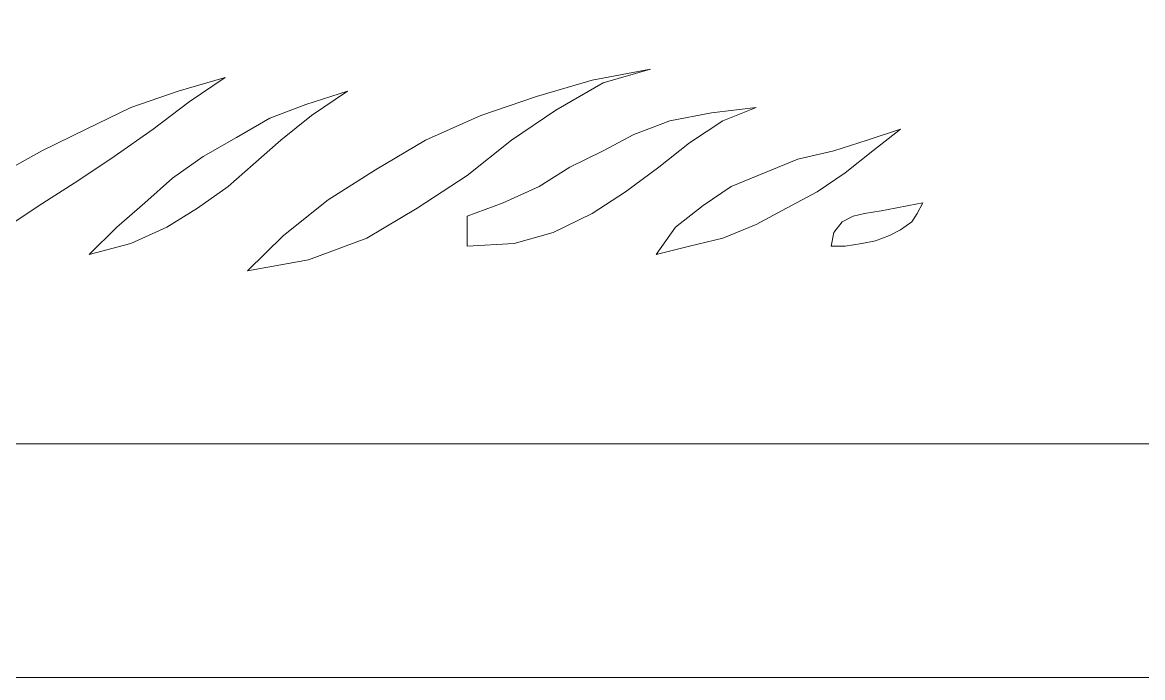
# Model space of a CAD drawing. Header units: millimetres. Extents: x -150 to 150, y -189 to 189.
# Drawn here: x 98.98 to 115.79, y -89.75 to -79.92 of the extents above; entities that cross this region are included whole.
import ezdxf

# ---------------------------------------------------------------- set-up
doc = ezdxf.new("R2010")
doc.units = ezdxf.units.MM
doc.header["$MEASUREMENT"] = 0
doc.layers.add('Camada 1', color=7, linetype='Continuous')

msp = doc.modelspace()

# ---------------------------------------------------------------- linework, layer by layer
at = {"layer": 'Camada 1', "color": 250, "lineweight": 9}
msp.add_lwpolyline([(57.2334, -86.2401), (140.2188, -86.2401), (140.2188, -3.2547), (57.2334, -3.2547), (57.2334, -86.2401)], close=True, dxfattribs=at)
for points, knots in [([(53.7261, 0.2526), (53.7261, 0.2526), (56.5261, 0.2526), (56.5261, 0.2526), (56.5261, 0.2526), (56.5261, 0.2526), (140.9261, 0.2526), (140.9261, 0.2526), (140.9261, 0.2526), (140.9261, 0.2526), (143.7261, 0.2526), (143.7261, 0.2526), (143.7261, 0.2526), (143.7261, 0.2526), (146.9261, 0.2526), (146.9261, 0.2526), (146.9261, 0.2526), (148.5829, 0.2526), (149.9261, -1.0906), (149.9261, -2.7474), (149.9261, -2.7474), (149.9261, -4.4042), (148.5829, -5.7474), (146.9261, -5.7474), (146.9261, -5.7474), (146.9261, -5.7474), (146.5261, -5.7474), (146.5261, -5.7474), (146.5261, -5.7474), (146.5261, -5.7474), (146.5261, -2.9474), (146.5261, -2.9474), (146.5261, -2.9474), (146.5261, -2.9474), (143.7261, -2.9474), (143.7261, -2.9474), (143.7261, -2.9474), (143.7261, -2.9474), (143.7261, -5.7474), (143.7261, -5.7474), (143.7261, -5.7474), (143.7261, -5.7474), (143.7261, -20.7474), (143.7261, -20.7474), (143.7261, -20.7474), (143.7261, -20.7474), (146.9261, -20.7474), (146.9261, -20.7474), (146.9261, -20.7474), (148.5829, -20.7474), (149.9261, -22.0906), (149.9261, -23.7474), (149.9261, -23.7474), (149.9261, -25.4042), (148.5829, -26.7474), (146.9261, -26.7474), (146.9261, -26.7474), (146.9261, -26.7474), (146.5261, -26.7474), (146.5261, -26.7474), (146.5261, -26.7474), (146.5261, -26.7474), (146.5261, -23.9474), (146.5261, -23.9474), (146.5261, -23.9474), (146.5261, -23.9474), (143.7261, -23.9474), (143.7261, -23.9474), (143.7261, -23.9474), (143.7261, -23.9474), (143.7261, -26.7474), (143.7261, -26.7474), (143.7261, -26.7474), (143.7261, -26.7474), (143.7261, -41.7474), (143.7261, -41.7474), (143.7261, -41.7474), (143.7261, -41.7474), (146.9261, -41.7474), (146.9261, -41.7474), (146.9261, -41.7474), (148.5829, -41.7474), (149.9261, -43.0906), (149.9261, -44.7474), (149.9261, -44.7474), (149.9261, -46.4042), (148.5829, -47.7474), (146.9261, -47.7474), (146.9261, -47.7474), (146.9261, -47.7474), (146.5261, -47.7474), (146.5261, -47.7474), (146.5261, -47.7474), (146.5261, -47.7474), (146.5261, -44.9474), (146.5261, -44.9474), (146.5261, -44.9474), (146.5261, -44.9474), (143.7261, -44.9474), (143.7261, -44.9474), (143.7261, -44.9474), (143.7261, -44.9474), (143.7261, -47.7474), (143.7261, -47.7474), (143.7261, -47.7474), (143.7261, -47.7474), (143.7261, -62.7474), (143.7261, -62.7474), (143.7261, -62.7474), (143.7261, -62.7474), (146.9261, -62.7474), (146.9261, -62.7474), (146.9261, -62.7474), (148.5829, -62.7474), (149.9261, -64.0906), (149.9261, -65.7474), (149.9261, -65.7474), (149.9261, -67.4042), (148.5829, -68.7474), (146.9261, -68.7474), (146.9261, -68.7474), (146.9261, -68.7474), (146.5261, -68.7474), (146.5261, -68.7474), (146.5261, -68.7474), (146.5261, -68.7474), (146.5261, -65.9474), (146.5261, -65.9474), (146.5261, -65.9474), (146.5261, -65.9474), (143.7261, -65.9474), (143.7261, -65.9474), (143.7261, -65.9474), (143.7261, -65.9474), (143.7261, -68.7474), (143.7261, -68.7474), (143.7261, -68.7474), (143.7261, -68.7474), (143.7261, -83.7474), (143.7261, -83.7474), (143.7261, -83.7474), (143.7261, -83.7474), (146.9261, -83.7474), (146.9261, -83.7474), (146.9261, -83.7474), (148.5829, -83.7474), (149.9261, -85.0906), (149.9261, -86.7474), (149.9261, -86.7474), (149.9261, -88.4042), (148.5829, -89.7474), (146.9261, -89.7474), (146.9261, -89.7474), (146.9261, -89.7474), (146.5261, -89.7474), (146.5261, -89.7474), (146.5261, -89.7474), (146.5261, -89.7474), (146.5261, -86.9474), (146.5261, -86.9474), (146.5261, -86.9474), (146.5261, -86.9474), (143.7261, -86.9474), (143.7261, -86.9474), (143.7261, -86.9474), (143.7261, -86.9474), (143.7261, -89.7474), (143.7261, -89.7474), (143.7261, -89.7474), (143.7261, -89.7474), (140.9261, -89.7474), (140.9261, -89.7474), (140.9261, -89.7474), (140.9261, -89.7474), (56.5261, -89.7474), (56.5261, -89.7474), (56.5261, -89.7474), (56.5261, -89.7474), (53.7261, -89.7474), (53.7261, -89.7474), (53.7261, -89.7474), (53.7261, -89.7474), (53.7261, -86.9474), (53.7261, -86.9474), (53.7261, -86.9474), (53.7261, -86.9474), (50.9261, -86.9474), (50.9261, -86.9474), (50.9261, -86.9474), (50.9261, -86.9474), (50.9261, -89.7474), (50.9261, -89.7474), (50.9261, -89.7474), (50.9261, -89.7474), (50.5261, -89.7474), (50.5261, -89.7474), (50.5261, -89.7474), (48.8693, -89.7474), (47.5261, -88.4042), (47.5261, -86.7474), (47.5261, -86.7474), (47.5261, -85.0906), (48.8693, -83.7474), (50.5261, -83.7474), (50.5261, -83.7474), (50.5261, -83.7474), (53.7261, -83.7474), (53.7261, -83.7474), (53.7261, -83.7474), (53.7261, -83.7474), (53.7261, -68.7474), (53.7261, -68.7474), (53.7261, -68.7474), (53.7261, -68.7474), (53.7261, -65.9474), (53.7261, -65.9474), (53.7261, -65.9474), (53.7261, -65.9474), (50.9261, -65.9474), (50.9261, -65.9474), (50.9261, -65.9474), (50.9261, -65.9474), (50.9261, -68.7474), (50.9261, -68.7474), (50.9261, -68.7474), (50.9261, -68.7474), (50.5261, -68.7474), (50.5261, -68.7474), (50.5261, -68.7474), (48.8693, -68.7474), (47.5261, -67.4042), (47.5261, -65.7474), (47.5261, -65.7474), (47.5261, -64.0906), (48.8693, -62.7474), (50.5261, -62.7474), (50.5261, -62.7474), (50.5261, -62.7474), (53.7261, -62.7474), (53.7261, -62.7474), (53.7261, -62.7474), (53.7261, -62.7474), (53.7261, -47.7474), (53.7261, -47.7474), (53.7261, -47.7474), (53.7261, -47.7474), (53.7261, -44.9474), (53.7261, -44.9474), (53.7261, -44.9474), (53.7261, -44.9474), (50.9261, -44.9474), (50.9261, -44.9474), (50.9261, -44.9474), (50.9261, -44.9474), (50.9261, -47.7474), (50.9261, -47.7474), (50.9261, -47.7474), (50.9261, -47.7474), (50.5261, -47.7474), (50.5261, -47.7474), (50.5261, -47.7474), (48.8693, -47.7474), (47.5261, -46.4042), (47.5261, -44.7474), (47.5261, -44.7474), (47.5261, -43.0906), (48.8693, -41.7474), (50.5261, -41.7474), (50.5261, -41.7474), (50.5261, -41.7474), (53.7261, -41.7474), (53.7261, -41.7474), (53.7261, -41.7474), (53.7261, -41.7474), (53.7261, -26.7474), (53.7261, -26.7474), (53.7261, -26.7474), (53.7261, -26.7474), (53.7261, -23.9474), (53.7261, -23.9474), (53.7261, -23.9474), (53.7261, -23.9474), (50.9261, -23.9474), (50.9261, -23.9474), (50.9261, -23.9474), (50.9261, -23.9474), (50.9261, -26.7474), (50.9261, -26.7474), (50.9261, -26.7474), (50.9261, -26.7474), (50.5261, -26.7474), (50.5261, -26.7474), (50.5261, -26.7474), (48.8693, -26.7474), (47.5261, -25.4042), (47.5261, -23.7474), (47.5261, -23.7474), (47.5261, -22.0906), (48.8693, -20.7474), (50.5261, -20.7474), (50.5261, -20.7474), (50.5261, -20.7474), (53.7261, -20.7474), (53.7261, -20.7474), (53.7261, -20.7474), (53.7261, -20.7474), (53.7261, -5.7474), (53.7261, -5.7474), (53.7261, -5.7474), (53.7261, -5.7474), (53.7261, -2.9474), (53.7261, -2.9474), (53.7261, -2.9474), (53.7261, -2.9474), (50.9261, -2.9474), (50.9261, -2.9474), (50.9261, -2.9474), (50.9261, -2.9474), (50.9261, -5.7474), (50.9261, -5.7474), (50.9261, -5.7474), (50.9261, -5.7474), (50.5261, -5.7474), (50.5261, -5.7474), (50.5261, -5.7474), (48.8693, -5.7474), (47.5261, -4.4042), (47.5261, -2.7474), (47.5261, -2.7474), (47.5261, -1.0906), (48.8693, 0.2526), (50.5261, 0.2526), (50.5261, 0.2526), (50.5261, 0.2526), (53.7261, 0.2526), (53.7261, 0.2526)], [0, 0, 0, 0, 0.0117647, 0.0117647, 0.0117647, 0.0117647, 0.0235294, 0.0235294, 0.0235294, 0.0235294, 0.0352941, 0.0352941, 0.0352941, 0.0352941, 0.0470588, 0.0470588, 0.0470588, 0.0470588, 0.0588235, 0.0588235, 0.0588235, 0.0588235, 0.0705882, 0.0705882, 0.0705882, 0.0705882, 0.0823529, 0.0823529, 0.0823529, 0.0823529, 0.0941176, 0.0941176, 0.0941176, 0.0941176, 0.1058824, 0.1058824, 0.1058824, 0.1058824, 0.1176471, 0.1176471, 0.1176471, 0.1176471, 0.1294118, 0.1294118, 0.1294118, 0.1294118, 0.1411765, 0.1411765, 0.1411765, 0.1411765, 0.1529412, 0.1529412, 0.1529412, 0.1529412, 0.1647059, 0.1647059, 0.1647059, 0.1647059, 0.1764706, 0.1764706, 0.1764706, 0.1764706, 0.1882353, 0.1882353, 0.1882353, 0.1882353, 0.2, 0.2, 0.2, 0.2, 0.2117647, 0.2117647, 0.2117647, 0.2117647, 0.2235294, 0.2235294, 0.2235294, 0.2235294, 0.2352941, 0.2352941, 0.2352941, 0.2352941, 0.2470588, 0.2470588, 0.2470588, 0.2470588, 0.2588235, 0.2588235, 0.2588235, 0.2588235, 0.2705882, 0.2705882, 0.2705882, 0.2705882, 0.2823529, 0.2823529, 0.2823529, 0.2823529, 0.2941176, 0.2941176, 0.2941176, 0.2941176, 0.3058824, 0.3058824, 0.3058824, 0.3058824, 0.3176471, 0.3176471, 0.3176471, 0.3176471, 0.3294118, 0.3294118, 0.3294118, 0.3294118, 0.3411765, 0.3411765, 0.3411765, 0.3411765, 0.3529412, 0.3529412, 0.3529412, 0.3529412, 0.3647059, 0.3647059, 0.3647059, 0.3647059, 0.3764706, 0.3764706, 0.3764706, 0.3764706, 0.3882353, 0.3882353, 0.3882353, 0.3882353, 0.4, 0.4, 0.4, 0.4, 0.4117647, 0.4117647, 0.4117647, 0.4117647, 0.4235294, 0.4235294, 0.4235294, 0.4235294, 0.4352941, 0.4352941, 0.4352941, 0.4352941, 0.4470588, 0.4470588, 0.4470588, 0.4470588, 0.4588235, 0.4588235, 0.4588235, 0.4588235, 0.4705882, 0.4705882, 0.4705882, 0.4705882, 0.4823529, 0.4823529, 0.4823529, 0.4823529, 0.4941176, 0.4941176, 0.4941176, 0.4941176, 0.5058824, 0.5058824, 0.5058824, 0.5058824, 0.5176471, 0.5176471, 0.5176471, 0.5176471, 0.5294118, 0.5294118, 0.5294118, 0.5294118, 0.5411765, 0.5411765, 0.5411765, 0.5411765, 0.5529412, 0.5529412, 0.5529412, 0.5529412, 0.5647059, 0.5647059, 0.5647059, 0.5647059, 0.5764706, 0.5764706, 0.5764706, 0.5764706, 0.5882353, 0.5882353, 0.5882353, 0.5882353, 0.6, 0.6, 0.6, 0.6, 0.6117647, 0.6117647, 0.6117647, 0.6117647, 0.6235294, 0.6235294, 0.6235294, 0.6235294, 0.6352941, 0.6352941, 0.6352941, 0.6352941, 0.6470588, 0.6470588, 0.6470588, 0.6470588, 0.6588235, 0.6588235, 0.6588235, 0.6588235, 0.6705882, 0.6705882, 0.6705882, 0.6705882, 0.6823529, 0.6823529, 0.6823529, 0.6823529, 0.6941176, 0.6941176, 0.6941176, 0.6941176, 0.7058824, 0.7058824, 0.7058824, 0.7058824, 0.7176471, 0.7176471, 0.7176471, 0.7176471, 0.7294118, 0.7294118, 0.7294118, 0.7294118, 0.7411765, 0.7411765, 0.7411765, 0.7411765, 0.7529412, 0.7529412, 0.7529412, 0.7529412, 0.7647059, 0.7647059, 0.7647059, 0.7647059, 0.7764706, 0.7764706, 0.7764706, 0.7764706, 0.7882353, 0.7882353, 0.7882353, 0.7882353, 0.8, 0.8, 0.8, 0.8, 0.8117647, 0.8117647, 0.8117647, 0.8117647, 0.8235294, 0.8235294, 0.8235294, 0.8235294, 0.8352941, 0.8352941, 0.8352941, 0.8352941, 0.8470588, 0.8470588, 0.8470588, 0.8470588, 0.8588235, 0.8588235, 0.8588235, 0.8588235, 0.8705882, 0.8705882, 0.8705882, 0.8705882, 0.8823529, 0.8823529, 0.8823529, 0.8823529, 0.8941176, 0.8941176, 0.8941176, 0.8941176, 0.9058824, 0.9058824, 0.9058824, 0.9058824, 0.9176471, 0.9176471, 0.9176471, 0.9176471, 0.9294118, 0.9294118, 0.9294118, 0.9294118, 0.9411765, 0.9411765, 0.9411765, 0.9411765, 0.9529412, 0.9529412, 0.9529412, 0.9529412, 0.9647059, 0.9647059, 0.9647059, 0.9647059, 0.9764706, 0.9764706, 0.9764706, 0.9764706, 1, 1, 1, 1]), ([(108.4029, -80.6229), (108.4029, -80.6229), (107.6937, -80.827), (107.6937, -80.827), (107.6937, -80.827), (107.6937, -80.827), (106.9847, -81.2355), (106.9847, -81.2355), (106.9847, -81.2355), (106.9847, -81.2355), (106.3173, -81.6845), (106.3173, -81.6845), (106.3173, -81.6845), (106.3173, -81.6845), (105.6499, -82.2154), (105.6499, -82.2154), (105.6499, -82.2154), (105.6499, -82.2154), (104.899, -82.7055), (104.899, -82.7055), (104.899, -82.7055), (104.899, -82.7055), (104.1482, -83.1547), (104.1482, -83.1547), (104.1482, -83.1547), (104.1482, -83.1547), (103.2725, -83.4815), (103.2725, -83.4815), (103.2725, -83.4815), (103.2725, -83.4815), (102.3548, -83.6447), (102.3548, -83.6447), (102.3548, -83.6447), (102.3548, -83.6447), (102.897, -83.1139), (102.897, -83.1139), (102.897, -83.1139), (102.897, -83.1139), (103.5643, -82.5831), (103.5643, -82.5831), (103.5643, -82.5831), (103.5643, -82.5831), (104.2735, -82.1337), (104.2735, -82.1337), (104.2735, -82.1337), (104.2735, -82.1337), (105.0243, -81.6845), (105.0243, -81.6845), (105.0243, -81.6845), (105.0243, -81.6845), (105.8584, -81.3171), (105.8584, -81.3171), (105.8584, -81.3171), (105.8584, -81.3171), (106.6927, -81.0312), (106.6927, -81.0312), (106.6927, -81.0312), (106.6927, -81.0312), (107.5269, -80.7861), (107.5269, -80.7861), (107.5269, -80.7861), (107.5269, -80.7861), (108.4029, -80.6229), (108.4029, -80.6229)], [0, 0, 0, 0, 0.0588235, 0.0588235, 0.0588235, 0.0588235, 0.1176471, 0.1176471, 0.1176471, 0.1176471, 0.1764706, 0.1764706, 0.1764706, 0.1764706, 0.2352941, 0.2352941, 0.2352941, 0.2352941, 0.2941176, 0.2941176, 0.2941176, 0.2941176, 0.3529412, 0.3529412, 0.3529412, 0.3529412, 0.4117647, 0.4117647, 0.4117647, 0.4117647, 0.4705882, 0.4705882, 0.4705882, 0.4705882, 0.5294118, 0.5294118, 0.5294118, 0.5294118, 0.5882353, 0.5882353, 0.5882353, 0.5882353, 0.6470588, 0.6470588, 0.6470588, 0.6470588, 0.7058824, 0.7058824, 0.7058824, 0.7058824, 0.7647059, 0.7647059, 0.7647059, 0.7647059, 0.8235294, 0.8235294, 0.8235294, 0.8235294, 0.8823529, 0.8823529, 0.8823529, 0.8823529, 1, 1, 1, 1]), ([(102.0211, -80.7452), (102.0211, -80.7452), (101.4788, -81.1129), (101.4788, -81.1129), (101.4788, -81.1129), (101.4788, -81.1129), (100.9366, -81.5213), (100.9366, -81.5213), (100.9366, -81.5213), (100.9366, -81.5213), (100.3528, -81.9297), (100.3528, -81.9297), (100.3528, -81.9297), (100.3528, -81.9297), (99.8105, -82.2972), (99.8105, -82.2972), (99.8105, -82.2972), (99.8105, -82.2972), (99.2265, -82.6646), (99.2265, -82.6646), (99.2265, -82.6646), (99.2265, -82.6646), (98.6845, -83.0323), (98.6845, -83.0323), (98.6845, -83.0323), (98.6845, -83.0323), (98.1421, -83.3589), (98.1421, -83.3589), (98.1421, -83.3589), (98.1421, -83.3589), (97.5582, -83.6447), (97.5582, -83.6447), (97.5582, -83.6447), (97.5582, -83.6447), (96.7658, -83.2773), (96.7658, -83.2773), (96.7658, -83.2773), (96.7658, -83.2773), (97.3497, -82.9506), (97.3497, -82.9506), (97.3497, -82.9506), (97.3497, -82.9506), (97.9754, -82.5831), (97.9754, -82.5831), (97.9754, -82.5831), (97.9754, -82.5831), (98.6011, -82.2154), (98.6011, -82.2154), (98.6011, -82.2154), (98.6011, -82.2154), (99.2683, -81.848), (99.2683, -81.848), (99.2683, -81.848), (99.2683, -81.848), (99.9356, -81.5213), (99.9356, -81.5213), (99.9356, -81.5213), (99.9356, -81.5213), (100.6029, -81.1946), (100.6029, -81.1946), (100.6029, -81.1946), (100.6029, -81.1946), (101.3121, -80.9495), (101.3121, -80.9495), (101.3121, -80.9495), (101.3121, -80.9495), (102.0211, -80.7452), (102.0211, -80.7452)], [0, 0, 0, 0, 0.0555556, 0.0555556, 0.0555556, 0.0555556, 0.1111111, 0.1111111, 0.1111111, 0.1111111, 0.1666667, 0.1666667, 0.1666667, 0.1666667, 0.2222222, 0.2222222, 0.2222222, 0.2222222, 0.2777778, 0.2777778, 0.2777778, 0.2777778, 0.3333333, 0.3333333, 0.3333333, 0.3333333, 0.3888889, 0.3888889, 0.3888889, 0.3888889, 0.4444444, 0.4444444, 0.4444444, 0.4444444, 0.5, 0.5, 0.5, 0.5, 0.5555556, 0.5555556, 0.5555556, 0.5555556, 0.6111111, 0.6111111, 0.6111111, 0.6111111, 0.6666667, 0.6666667, 0.6666667, 0.6666667, 0.7222222, 0.7222222, 0.7222222, 0.7222222, 0.7777778, 0.7777778, 0.7777778, 0.7777778, 0.8333333, 0.8333333, 0.8333333, 0.8333333, 0.8888889, 0.8888889, 0.8888889, 0.8888889, 1, 1, 1, 1]), ([(103.8564, -80.9495), (103.8564, -80.9495), (103.3142, -81.3171), (103.3142, -81.3171), (103.3142, -81.3171), (103.3142, -81.3171), (102.8553, -81.6845), (102.8553, -81.6845), (102.8553, -81.6845), (102.8553, -81.6845), (102.4383, -82.0522), (102.4383, -82.0522), (102.4383, -82.0522), (102.4383, -82.0522), (102.0629, -82.3788), (102.0629, -82.3788), (102.0629, -82.3788), (102.0629, -82.3788), (101.604, -82.7055), (101.604, -82.7055), (101.604, -82.7055), (101.604, -82.7055), (101.1452, -82.9913), (101.1452, -82.9913), (101.1452, -82.9913), (101.1452, -82.9913), (100.6029, -83.2365), (100.6029, -83.2365), (100.6029, -83.2365), (100.6029, -83.2365), (99.9773, -83.3997), (99.9773, -83.3997), (99.9773, -83.3997), (99.9773, -83.3997), (100.3944, -82.9913), (100.3944, -82.9913), (100.3944, -82.9913), (100.3944, -82.9913), (100.8115, -82.624), (100.8115, -82.624), (100.8115, -82.624), (100.8115, -82.624), (101.2286, -82.2564), (101.2286, -82.2564), (101.2286, -82.2564), (101.2286, -82.2564), (101.6875, -81.9297), (101.6875, -81.9297), (101.6875, -81.9297), (101.6875, -81.9297), (102.1879, -81.6439), (102.1879, -81.6439), (102.1879, -81.6439), (102.1879, -81.6439), (102.6885, -81.3578), (102.6885, -81.3578), (102.6885, -81.3578), (102.6885, -81.3578), (103.2307, -81.1537), (103.2307, -81.1537), (103.2307, -81.1537), (103.2307, -81.1537), (103.8564, -80.9495), (103.8564, -80.9495)], [0, 0, 0, 0, 0.0588235, 0.0588235, 0.0588235, 0.0588235, 0.1176471, 0.1176471, 0.1176471, 0.1176471, 0.1764706, 0.1764706, 0.1764706, 0.1764706, 0.2352941, 0.2352941, 0.2352941, 0.2352941, 0.2941176, 0.2941176, 0.2941176, 0.2941176, 0.3529412, 0.3529412, 0.3529412, 0.3529412, 0.4117647, 0.4117647, 0.4117647, 0.4117647, 0.4705882, 0.4705882, 0.4705882, 0.4705882, 0.5294118, 0.5294118, 0.5294118, 0.5294118, 0.5882353, 0.5882353, 0.5882353, 0.5882353, 0.6470588, 0.6470588, 0.6470588, 0.6470588, 0.7058824, 0.7058824, 0.7058824, 0.7058824, 0.7647059, 0.7647059, 0.7647059, 0.7647059, 0.8235294, 0.8235294, 0.8235294, 0.8235294, 0.8823529, 0.8823529, 0.8823529, 0.8823529, 1, 1, 1, 1]), ([(109.9877, -81.1946), (109.9877, -81.1946), (109.4872, -81.3986), (109.4872, -81.3986), (109.4872, -81.3986), (109.4872, -81.3986), (108.9867, -81.7254), (108.9867, -81.7254), (108.9867, -81.7254), (108.9867, -81.7254), (108.5279, -82.093), (108.5279, -82.093), (108.5279, -82.093), (108.5279, -82.093), (108.0273, -82.4606), (108.0273, -82.4606), (108.0273, -82.4606), (108.0273, -82.4606), (107.5269, -82.7872), (107.5269, -82.7872), (107.5269, -82.7872), (107.5269, -82.7872), (106.9429, -83.073), (106.9429, -83.073), (106.9429, -83.073), (106.9429, -83.073), (106.359, -83.2365), (106.359, -83.2365), (106.359, -83.2365), (106.359, -83.2365), (105.6499, -83.2773), (105.6499, -83.2773), (105.6499, -83.2773), (105.6499, -83.2773), (105.6499, -82.828), (105.6499, -82.828), (105.6499, -82.828), (105.6499, -82.828), (106.192, -82.624), (106.192, -82.624), (106.192, -82.624), (106.192, -82.624), (106.7345, -82.3788), (106.7345, -82.3788), (106.7345, -82.3788), (106.7345, -82.3788), (107.1932, -82.093), (107.1932, -82.093), (107.1932, -82.093), (107.1932, -82.093), (107.6937, -81.848), (107.6937, -81.848), (107.6937, -81.848), (107.6937, -81.848), (108.1524, -81.6031), (108.1524, -81.6031), (108.1524, -81.6031), (108.1524, -81.6031), (108.6948, -81.3986), (108.6948, -81.3986), (108.6948, -81.3986), (108.6948, -81.3986), (109.3205, -81.2764), (109.3205, -81.2764), (109.3205, -81.2764), (109.3205, -81.2764), (109.9877, -81.1946), (109.9877, -81.1946)], [0, 0, 0, 0, 0.0555556, 0.0555556, 0.0555556, 0.0555556, 0.1111111, 0.1111111, 0.1111111, 0.1111111, 0.1666667, 0.1666667, 0.1666667, 0.1666667, 0.2222222, 0.2222222, 0.2222222, 0.2222222, 0.2777778, 0.2777778, 0.2777778, 0.2777778, 0.3333333, 0.3333333, 0.3333333, 0.3333333, 0.3888889, 0.3888889, 0.3888889, 0.3888889, 0.4444444, 0.4444444, 0.4444444, 0.4444444, 0.5, 0.5, 0.5, 0.5, 0.5555556, 0.5555556, 0.5555556, 0.5555556, 0.6111111, 0.6111111, 0.6111111, 0.6111111, 0.6666667, 0.6666667, 0.6666667, 0.6666667, 0.7222222, 0.7222222, 0.7222222, 0.7222222, 0.7777778, 0.7777778, 0.7777778, 0.7777778, 0.8333333, 0.8333333, 0.8333333, 0.8333333, 0.8888889, 0.8888889, 0.8888889, 0.8888889, 1, 1, 1, 1]), ([(112.1566, -81.5213), (112.1566, -81.5213), (111.7397, -81.848), (111.7397, -81.848), (111.7397, -81.848), (111.7397, -81.848), (111.3226, -82.1746), (111.3226, -82.1746), (111.3226, -82.1746), (111.3226, -82.1746), (110.9054, -82.4606), (110.9054, -82.4606), (110.9054, -82.4606), (110.9054, -82.4606), (110.4465, -82.7055), (110.4465, -82.7055), (110.4465, -82.7055), (110.4465, -82.7055), (109.9877, -82.9506), (109.9877, -82.9506), (109.9877, -82.9506), (109.9877, -82.9506), (109.4872, -83.1547), (109.4872, -83.1547), (109.4872, -83.1547), (109.4872, -83.1547), (108.9867, -83.2773), (108.9867, -83.2773), (108.9867, -83.2773), (108.9867, -83.2773), (108.4861, -83.3997), (108.4861, -83.3997), (108.4861, -83.3997), (108.4861, -83.3997), (108.7781, -82.9913), (108.7781, -82.9913), (108.7781, -82.9913), (108.7781, -82.9913), (109.1952, -82.6646), (109.1952, -82.6646), (109.1952, -82.6646), (109.1952, -82.6646), (109.6124, -82.3788), (109.6124, -82.3788), (109.6124, -82.3788), (109.6124, -82.3788), (110.1128, -82.1746), (110.1128, -82.1746), (110.1128, -82.1746), (110.1128, -82.1746), (110.6134, -81.9705), (110.6134, -81.9705), (110.6134, -81.9705), (110.6134, -81.9705), (111.1557, -81.848), (111.1557, -81.848), (111.1557, -81.848), (111.1557, -81.848), (111.6562, -81.6845), (111.6562, -81.6845), (111.6562, -81.6845), (111.6562, -81.6845), (112.1566, -81.5213), (112.1566, -81.5213)], [0, 0, 0, 0, 0.0588235, 0.0588235, 0.0588235, 0.0588235, 0.1176471, 0.1176471, 0.1176471, 0.1176471, 0.1764706, 0.1764706, 0.1764706, 0.1764706, 0.2352941, 0.2352941, 0.2352941, 0.2352941, 0.2941176, 0.2941176, 0.2941176, 0.2941176, 0.3529412, 0.3529412, 0.3529412, 0.3529412, 0.4117647, 0.4117647, 0.4117647, 0.4117647, 0.4705882, 0.4705882, 0.4705882, 0.4705882, 0.5294118, 0.5294118, 0.5294118, 0.5294118, 0.5882353, 0.5882353, 0.5882353, 0.5882353, 0.6470588, 0.6470588, 0.6470588, 0.6470588, 0.7058824, 0.7058824, 0.7058824, 0.7058824, 0.7647059, 0.7647059, 0.7647059, 0.7647059, 0.8235294, 0.8235294, 0.8235294, 0.8235294, 0.8823529, 0.8823529, 0.8823529, 0.8823529, 1, 1, 1, 1]), ([(112.4903, -82.624), (112.4903, -82.624), (112.4071, -82.7872), (112.4071, -82.7872), (112.4071, -82.7872), (112.4071, -82.7872), (112.3235, -82.9098), (112.3235, -82.9098), (112.3235, -82.9098), (112.3235, -82.9098), (112.1566, -83.0323), (112.1566, -83.0323), (112.1566, -83.0323), (112.1566, -83.0323), (111.9899, -83.1139), (111.9899, -83.1139), (111.9899, -83.1139), (111.9899, -83.1139), (111.7813, -83.1956), (111.7813, -83.1956), (111.7813, -83.1956), (111.7813, -83.1956), (111.5727, -83.2365), (111.5727, -83.2365), (111.5727, -83.2365), (111.5727, -83.2365), (111.3226, -83.2773), (111.3226, -83.2773), (111.3226, -83.2773), (111.3226, -83.2773), (111.114, -83.2773), (111.114, -83.2773), (111.114, -83.2773), (111.114, -83.2773), (111.1557, -83.073), (111.1557, -83.073), (111.1557, -83.073), (111.1557, -83.073), (111.2808, -82.9098), (111.2808, -82.9098), (111.2808, -82.9098), (111.2808, -82.9098), (111.4476, -82.828), (111.4476, -82.828), (111.4476, -82.828), (111.4476, -82.828), (111.6144, -82.7872), (111.6144, -82.7872), (111.6144, -82.7872), (111.6144, -82.7872), (111.8648, -82.7463), (111.8648, -82.7463), (111.8648, -82.7463), (111.8648, -82.7463), (112.0734, -82.7055), (112.0734, -82.7055), (112.0734, -82.7055), (112.0734, -82.7055), (112.2819, -82.6646), (112.2819, -82.6646), (112.2819, -82.6646), (112.2819, -82.6646), (112.4903, -82.624), (112.4903, -82.624)], [0, 0, 0, 0, 0.0588235, 0.0588235, 0.0588235, 0.0588235, 0.1176471, 0.1176471, 0.1176471, 0.1176471, 0.1764706, 0.1764706, 0.1764706, 0.1764706, 0.2352941, 0.2352941, 0.2352941, 0.2352941, 0.2941176, 0.2941176, 0.2941176, 0.2941176, 0.3529412, 0.3529412, 0.3529412, 0.3529412, 0.4117647, 0.4117647, 0.4117647, 0.4117647, 0.4705882, 0.4705882, 0.4705882, 0.4705882, 0.5294118, 0.5294118, 0.5294118, 0.5294118, 0.5882353, 0.5882353, 0.5882353, 0.5882353, 0.6470588, 0.6470588, 0.6470588, 0.6470588, 0.7058824, 0.7058824, 0.7058824, 0.7058824, 0.7647059, 0.7647059, 0.7647059, 0.7647059, 0.8235294, 0.8235294, 0.8235294, 0.8235294, 0.8823529, 0.8823529, 0.8823529, 0.8823529, 1, 1, 1, 1])]:
    msp.add_open_spline(points, degree=3, knots=knots, dxfattribs=at)

doc.saveas('drawing.dxf')
